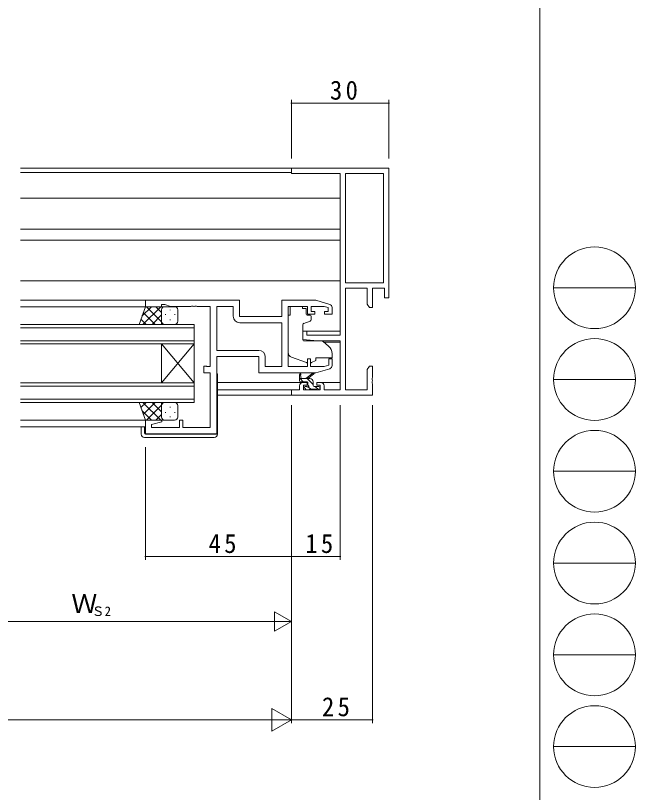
# Model space of a CAD drawing. Units: millimetres, scale not verified. Extents: x -841 to 292, y -594 to 212.
# Drawn here: x 101.5 to 292.5, y -430.4 to -191 of the extents above; entities that cross this region are included whole.
import ezdxf
from ezdxf.enums import TextEntityAlignment as Align

# ---------------------------------------------------------------- set-up
doc = ezdxf.new("R2010")
doc.units = ezdxf.units.MM
doc.header["$LTSCALE"] = 2
for name, color, linetype, lineweight in [('0-1_YKK_ZWAK', 7, 'Continuous', 9), ('0-3_YKK_11', 7, 'Continuous', 9), ('0-4_YKK_12', 2, 'Continuous', 9), ('0-5_YKK_13', 4, 'Continuous', 9), ('0-6_YKK_D', 6, 'Continuous', 9)]:
    doc.layers.add(name, color=color, linetype=linetype, lineweight=lineweight)
doc.styles.add('ＭＳ ゴシック', font='')
doc.styles.get('ＭＳ ゴシック').set_extended_font_data('MS Gothic')

msp = doc.modelspace()

# ---------------------------------------------------------------- linework, layer by layer
at = {"layer": '0-1_YKK_ZWAK'}
for p, q in [((263, 208.035), (263, -541.965)), ((267.252, -274.845), (292.452, -274.845)), ((267.252, -303.125), (292.452, -303.125)), ((267.252, -331.405), (292.452, -331.405)), ((267.252, -359.685), (292.452, -359.685)), ((267.252, -387.965), (292.452, -387.965)), ((267.252, -416.245), (292.452, -416.245))]:
    msp.add_line(p, q, dxfattribs=at)
for centre in [(279.852, -274.845), (279.852, -303.125), (279.852, -331.405), (279.852, -359.685), (279.852, -387.965), (279.852, -416.245)]:
    msp.add_circle(centre, 12.6, dxfattribs=at)
at = {"layer": '0-3_YKK_11'}
for p, q in [((186.464, -237.984), (186.464, -239.614)), ((216.464, -237.984), (186.464, -237.984)), ((216.464, -277.984), (216.464, -237.984)), ((186.464, -239.614), (201.464, -239.614)), ((201.464, -239.614), (201.464, -289.484)), ((214.834, -239.614), (203.094, -239.614)), ((203.094, -239.614), (203.094, -273.354)), ((214.834, -273.354), (214.834, -239.614)), ((203.094, -306.354), (203.094, -274.984)), ((170.464, -278.684), (141.464, -278.684)), ((170.464, -283.684), (170.464, -278.684)), ((193.964, -278.684), (183.464, -278.684)), ((183.464, -278.684), (183.464, -283.684)), ((198.252, -279.97), (193.964, -278.684)), ((157.422, -280.614), (161.464, -280.614)), ((161.464, -280.614), (161.464, -299.154)), ((163.464, -280.614), (168.534, -280.614)), ((163.464, -294.154), (163.464, -280.614)), ((168.534, -280.614), (168.534, -283.614)), ((185.464, -280.614), (191.364, -280.614)), ((185.464, -299.154), (185.464, -280.614)), ((191.364, -280.614), (191.364, -282.984)), ((192.564, -280.614), (196.569, -280.614)), ((193.664, -282.984), (193.664, -282.184)), ((196.664, -282.184), (196.664, -282.984)), ((198.964, -282.984), (198.964, -280.928)), ((183.464, -283.684), (170.464, -283.684)), ((191.364, -282.984), (193.664, -282.984)), ((196.664, -282.984), (198.964, -282.984)), ((170.534, -285.614), (183.534, -285.614)), ((183.534, -285.614), (183.534, -299.154)), ((183.534, -285.614), (183.534, -299.154)), ((201.464, -289.484), (191.164, -289.484)), ((194.464, -291.184), (201.464, -291.184)), ((201.464, -291.184), (201.464, -306.354)), ((176.394, -294.154), (163.464, -294.154)), ((163.464, -296.084), (176.464, -296.084)), ((163.464, -319.884), (163.464, -296.084)), ((176.464, -296.084), (176.464, -301.084)), ((192.364, -296.784), (191.364, -296.784)), ((191.364, -296.784), (191.364, -299.154)), ((192.364, -299.154), (192.364, -296.784)), ((198.964, -296.784), (197.964, -296.784)), ((197.964, -296.784), (197.964, -298.735)), ((198.964, -298.84), (198.964, -296.784)), ((191.364, -299.154), (185.464, -299.154)), ((196.569, -299.154), (192.364, -299.154)), ((197.964, -298.735), (196.569, -299.154)), ((161.464, -301.084), (161.464, -317.954)), ((176.464, -301.084), (193.964, -301.084)), ((193.964, -301.084), (198.252, -299.797)), ((209.834, -300.075), (209.834, -306.354)), ((190.164, -306.354), (190.164, -304.884)), ((195.364, -306.354), (190.164, -306.354)), ((195.364, -304.884), (195.364, -306.354)), ((196.564, -306.354), (196.564, -305.084)), ((201.464, -306.354), (196.564, -306.354)), ((209.834, -306.354), (203.094, -306.354)), ((211.464, -307.984), (211.464, -304.442)), ((186.464, -307.984), (211.464, -307.984)), ((141.464, -315.684), (141.464, -319.884)), ((151.964, -317.954), (143.394, -317.954)), ((141.464, -319.884), (163.464, -319.884))]:
    msp.add_line(p, q, dxfattribs=at)
for points in [[(203.094, -273.354), (214.834, -273.354), (214.834, -239.614)], [(203.094, -274.984), (209.834, -274.984), (209.834, -279.892), (210.464, -280.984), (211.464, -280.984), (211.464, -274.984), (215.164, -274.984), (215.164, -277.984), (216.464, -277.984)], [(141.464, -278.684), (141.464, -280.684), (146.464, -280.684), (146.464, -279.984), (147.464, -279.984), (149.195, -280.614), (155.506, -280.614)], [(155.506, -280.614), (155.689, -280.494), (156.239, -280.494), (156.422, -280.614), (156.506, -280.614), (156.689, -280.494), (157.239, -280.494), (157.422, -280.614)], [(193.664, -282.184), (192.564, -282.184), (192.564, -280.614)], [(196.569, -280.614), (197.764, -280.972), (197.764, -282.184), (196.664, -282.184)], [(191.164, -289.484), (191.164, -288.184), (189.964, -288.184), (189.964, -290.79), (194.464, -291.184)], [(183.534, -299.154), (178.394, -299.154), (178.394, -296.154)], [(161.464, -299.154), (160.591, -299.154), (160.428, -299.069), (160.264, -298.984), (159.464, -298.984), (159.464, -301.084), (161.464, -301.084)], [(211.464, -304.442), (211.344, -304.259), (211.344, -303.709), (211.464, -303.525), (211.464, -303.442), (211.344, -303.259), (211.344, -302.709), (211.464, -302.525), (211.464, -298.984), (210.464, -298.984), (209.834, -300.075)], [(188.964, -305.084), (188.964, -306.354), (186.464, -306.354), (186.464, -307.984)], [(190.164, -304.884), (191.264, -304.884), (191.264, -304.084), (189.964, -304.084)], [(195.564, -304.084), (194.264, -304.084), (194.264, -304.884), (195.364, -304.884)], [(143.394, -317.954), (143.394, -317.036), (146.493, -316.206), (146.425, -315.684), (141.464, -315.684)], [(161.464, -317.954), (152.964, -317.954), (152.964, -315.684), (151.964, -315.684), (151.964, -317.954)]]:
    msp.add_lwpolyline(points, dxfattribs=at)
for centre, radius, start, end in [((197.964, -280.928), 1, 359.99995, 73.30074), ((170.534, -283.614), 2, 180, 269.99998), ((176.394, -296.154), 2, 0, 89.99998), ((197.964, -298.84), 1, 286.69925, 0.00003), ((189.964, -305.084), 1, 90, 179.99998), ((195.564, -305.084), 1, 0, 89.99998)]:
    msp.add_arc(centre, radius, start, end, dxfattribs=at)
at = {"layer": '0-4_YKK_12'}
for p, q in [((102.964, -237.984), (186.764, -237.984)), ((102.964, -239.384), (186.464, -239.384)), ((102.964, -247.284), (201.464, -247.284)), ((102.964, -256.784), (201.464, -256.784)), ((102.964, -260.184), (201.464, -260.184)), ((102.964, -272.684), (201.464, -272.684)), ((102.964, -278.684), (141.764, -278.684)), ((102.964, -280.684), (141.964, -280.684)), ((102.964, -286.182), (156.464, -286.182)), ((156.464, -287.182), (102.964, -287.182)), ((156.464, -286.182), (156.464, -292.182)), ((189.964, -288.184), (201.464, -288.184)), ((102.964, -291.182), (156.464, -291.182)), ((196.341, -291.584), (201.464, -291.584)), ((156.464, -292.182), (102.964, -292.182)), ((146.464, -304.182), (146.464, -292.182)), ((156.464, -304.182), (146.464, -292.182)), ((156.464, -292.182), (146.464, -304.182)), ((156.464, -304.182), (156.464, -292.182)), ((102.964, -304.182), (156.464, -304.182)), ((156.464, -305.182), (102.964, -305.182)), ((156.464, -304.182), (156.464, -310.182)), ((163.664, -304.084), (189.964, -304.084)), ((163.664, -306.354), (186.764, -306.354)), ((195.564, -304.084), (201.464, -304.084)), ((163.664, -307.984), (186.764, -307.984)), ((102.964, -309.182), (156.464, -309.182)), ((156.464, -310.182), (102.964, -310.182)), ((102.964, -315.684), (141.964, -315.684)), ((102.964, -317.684), (141.464, -317.684))]:
    msp.add_line(p, q, dxfattribs=at)
at = {"layer": '0-5_YKK_13'}
for p, q in [((139.5, -286.185), (141.464, -280.685)), ((143.368, -280.685), (140.407, -283.646)), ((146.196, -280.685), (140.696, -286.185)), ((144.516, -286.185), (140.82, -282.489)), ((141.464, -280.685), (147.464, -280.685)), ((146.464, -285.305), (141.844, -280.685)), ((146.464, -282.477), (144.672, -280.685)), ((146.464, -281.685), (146.464, -285.285)), ((146.464, -282.085), (146.464, -286.185)), ((150.464, -280.685), (147.464, -280.685)), ((149.101, -281.605), (149.101, -281.805)), ((151.464, -285.185), (151.464, -281.685)), ((186.064, -280.614), (186.064, -281.284)), ((189.864, -280.614), (186.064, -280.614)), ((186.064, -282.284), (186.064, -281.284)), ((186.064, -283.284), (186.064, -282.284)), ((189.864, -280.614), (189.864, -281.284)), ((189.864, -281.284), (191.034, -281.284)), ((191.034, -282.284), (191.034, -281.284)), ((191.034, -282.284), (191.034, -282.984)), ((141.687, -286.185), (140.075, -284.573)), ((146.464, -283.245), (143.524, -286.185)), ((147.686, -283.02), (147.686, -283.22)), ((149.101, -284.635), (149.101, -284.835)), ((150.516, -283.02), (150.516, -283.22)), ((186.064, -283.284), (185.464, -283.284)), ((185.464, -294.839), (185.464, -283.284)), ((191.334, -283.284), (192.264, -283.284)), ((192.564, -283.584), (192.564, -284.633)), ((147.686, -286.185), (139.5, -286.185)), ((146.464, -286.073), (146.353, -286.185)), ((147.464, -286.185), (150.464, -286.185)), ((189.964, -286.28), (189.964, -290.886)), ((192.235, -285.103), (190.235, -285.831)), ((190.181, -291.185), (195.567, -291.232)), ((196.201, -291.466), (197.892, -292.886)), ((191.092, -297.924), (186.455, -296.25)), ((198.964, -296.484), (193.964, -296.484)), ((198.964, -295.184), (198.964, -296.484)), ((192.658, -297.89), (193.964, -297.281)), ((163.464, -301.384), (163.664, -301.384)), ((163.664, -301.384), (163.664, -319.684)), ((188.964, -303.554), (188.964, -301.554)), ((190.864, -302.854), (193.082, -301.171)), ((191.464, -302.854), (193.284, -301.453)), ((192.164, -302.854), (188.964, -302.854)), ((190.111, -303.854), (189.111, -302.854)), ((189.264, -301.727), (189.463, -302.854)), ((191.264, -303.854), (189.264, -303.854)), ((193.164, -304.662), (191.356, -302.854)), ((193.164, -304.954), (193.164, -303.854)), ((191.052, -306.266), (190.552, -305.766)), ((190.764, -305.254), (191.103, -305.254)), ((191.864, -306.354), (191.264, -306.354)), ((191.564, -304.793), (191.564, -304.154)), ((192.411, -306.154), (191.712, -305.455)), ((194.164, -306.154), (192.064, -306.154)), ((193.464, -305.254), (194.864, -305.254)), ((194.856, -306.354), (193.756, -305.254)), ((194.864, -306.354), (194.364, -306.354)), ((195.164, -305.554), (195.164, -306.054)), ((147.686, -310.184), (139.5, -310.184)), ((139.5, -310.184), (141.464, -315.684)), ((141.687, -310.184), (140.075, -311.795)), ((146.196, -315.684), (140.696, -310.184)), ((144.516, -310.184), (140.82, -313.879)), ((146.464, -311.063), (141.844, -315.684)), ((146.464, -313.123), (143.524, -310.184)), ((146.464, -310.295), (146.353, -310.184)), ((146.464, -314.284), (146.464, -310.184)), ((146.464, -314.684), (146.464, -311.084)), ((147.464, -310.184), (150.464, -310.184)), ((151.464, -311.183), (151.464, -314.684)), ((143.368, -315.684), (140.407, -312.723)), ((147.686, -313.349), (147.686, -313.149)), ((149.101, -311.734), (149.101, -311.534)), ((150.516, -313.349), (150.516, -313.149)), ((141.464, -315.684), (147.464, -315.684)), ((146.464, -313.892), (144.672, -315.684)), ((150.464, -315.684), (147.464, -315.684)), ((149.101, -314.764), (149.101, -314.564)), ((140.164, -319.984), (140.164, -317.684)), ((141.164, -317.684), (141.164, -319.684)), ((141.464, -319.984), (163.164, -319.984)), ((163.164, -319.984), (163.664, -319.984)), ((163.664, -319.684), (163.664, -319.984)), ((162.664, -320.984), (141.164, -320.984))]:
    msp.add_line(p, q, dxfattribs=at)
msp.add_lwpolyline([(193.964, -296.484), (193.964, -296.784), (193.964, -297.281)], dxfattribs=at)
for centre, radius, start, end in [((147.464, -281.685), 1, 90, 180), ((147.464, -281.685), 1, 90, 180), ((150.464, -281.685), 1, 0, 90), ((191.334, -282.984), 0.3, 180, 270), ((192.064, -284.633), 0.5, 290, 0), ((192.264, -283.584), 0.3, 0, 90), ((147.464, -285.185), 1, 180, 270), ((147.464, -285.185), 1, 180, 270), ((150.464, -285.185), 1, 270, 0), ((190.464, -286.28), 0.5, 110, 180), ((190.264, -290.886), 0.3, 180, 269.5), ((195.558, -292.232), 1, 50, 89.5), ((195.964, -295.184), 3, 0, 50), ((186.964, -294.839), 1.5, 180, 250.14673), ((191.432, -296.984), 1, 250.14673, 266.11316), ((192.235, -296.984), 1, 277.40692, 295), ((189.164, -301.554), 0.2, 300, 180), ((193.264, -301.254), 0.2, 275.58287, 155.58287), ((189.264, -303.554), 0.3, 180, 270), ((191.264, -304.154), 0.3, 0, 90), ((192.164, -303.854), 1, 0, 90), ((190.764, -305.554), 0.3, 90, 225), ((191.264, -306.054), 0.3, 225, 270), ((191.103, -305.554), 0.3, 33.05573, 90), ((191.564, -305.254), 0.25, 213.05573, 56.94426), ((191.864, -304.793), 0.3, 180, 236.94426), ((191.864, -306.154), 0.2, 270, 0), ((193.464, -304.954), 0.3, 180, 270), ((194.364, -306.154), 0.2, 180, 270), ((194.864, -305.554), 0.3, 0, 90), ((194.864, -306.054), 0.3, 270, 0), ((147.464, -311.184), 1, 89.99998, 179.99998), ((147.464, -311.184), 1, 89.99998, 179.99998), ((150.464, -311.184), 1, 359.99998, 89.99998), ((147.464, -314.684), 1, 179.99998, 269.99998), ((147.464, -314.684), 1, 179.99998, 269.99998), ((150.464, -314.684), 1, 269.99998, 359.99998), ((141.164, -319.984), 1, 180, 270), ((141.464, -319.684), 0.3, 180, 270), ((162.664, -319.984), 1, 270, 0)]:
    msp.add_arc(centre, radius, start, end, dxfattribs=at)
at = {"layer": '0-6_YKK_D'}
for p, q in [((186.464, -234.984), (186.464, -216.984)), ((216.464, -234.984), (216.464, -216.984)), ((216.464, -217.984), (186.464, -217.984)), ((186.464, -310.984), (186.464, -408.984)), ((186.464, -310.984), (186.464, -408.984)), ((186.464, -310.984), (186.464, -358.681)), ((201.464, -310.984), (201.464, -358.681)), ((211.464, -310.984), (211.464, -408.984)), ((141.464, -323.984), (141.464, -358.681)), ((186.464, -323.984), (186.464, -358.681)), ((186.464, -357.681), (141.464, -357.681)), ((186.464, -357.681), (201.464, -357.681)), ((186.464, -360.681), (186.464, -378.681)), ((186.464, -377.681), (181.268, -374.681)), ((181.268, -374.681), (181.268, -380.681)), ((180.464, -377.681), (67.464, -377.681)), ((186.464, -377.681), (176.072, -377.681)), ((186.464, -377.681), (181.268, -380.681)), ((186.464, -407.984), (180.402, -404.484)), ((180.402, -404.484), (180.402, -411.484)), ((-293.536, -407.984), (179.464, -407.984)), ((186.464, -407.984), (174.34, -407.984)), ((186.464, -407.984), (180.402, -411.484)), ((186.464, -407.984), (211.464, -407.984))]:
    msp.add_line(p, q, dxfattribs=at)
for centre, start, end in [((186.464, -217.984), 0, 180), ((186.464, -217.984), 180, 0), ((216.464, -217.984), 0, 180), ((216.464, -217.984), 180, 0), ((141.464, -357.681), 0, 180), ((141.464, -357.681), 180, 0), ((186.464, -357.681), 0, 180), ((186.464, -357.681), 0, 180), ((186.464, -357.681), 180, 0), ((186.464, -357.681), 180, 0), ((201.464, -357.681), 0, 180), ((201.464, -357.681), 180, 0), ((211.464, -407.984), 0, 180), ((211.464, -407.984), 180, 0)]:
    msp.add_arc(centre, 0.106, start, end, dxfattribs=at)

# ---------------------------------------------------------------- texts
at = {"layer": '0-6_YKK_D', "color": 7, "style": 'ＭＳ ゴシック'}
msp.add_text('Ｗ', height=5.865, dxfattribs=at).set_placement((118.653, -376.881), align=Align.BOTTOM_LEFT)
at = {"layer": '0-6_YKK_D', "color": 4, "style": 'ＭＳ ゴシック'}
msp.add_text('Ｓ2', height=2.933, dxfattribs=at).set_placement((124.89, -376.881), align=Align.BOTTOM_LEFT)
at = {"layer": '0-6_YKK_D', "color": 7, "char_height": 5.865, "attachment_point": 7, "style": 'ＭＳ ゴシック'}
for s, insert in [('\\T1.27;\\W0.95;30', (198.333, -216.984)), ('\\T1.27;\\W0.95;45', (160.931, -356.681)), ('\\T1.27;\\W0.95;15', (190.723, -356.681)), ('\\T1.27;\\W0.95;25', (195.882, -406.984))]:
    msp.add_mtext(s, dxfattribs=dict(at, insert=insert))

doc.saveas('drawing.dxf')
